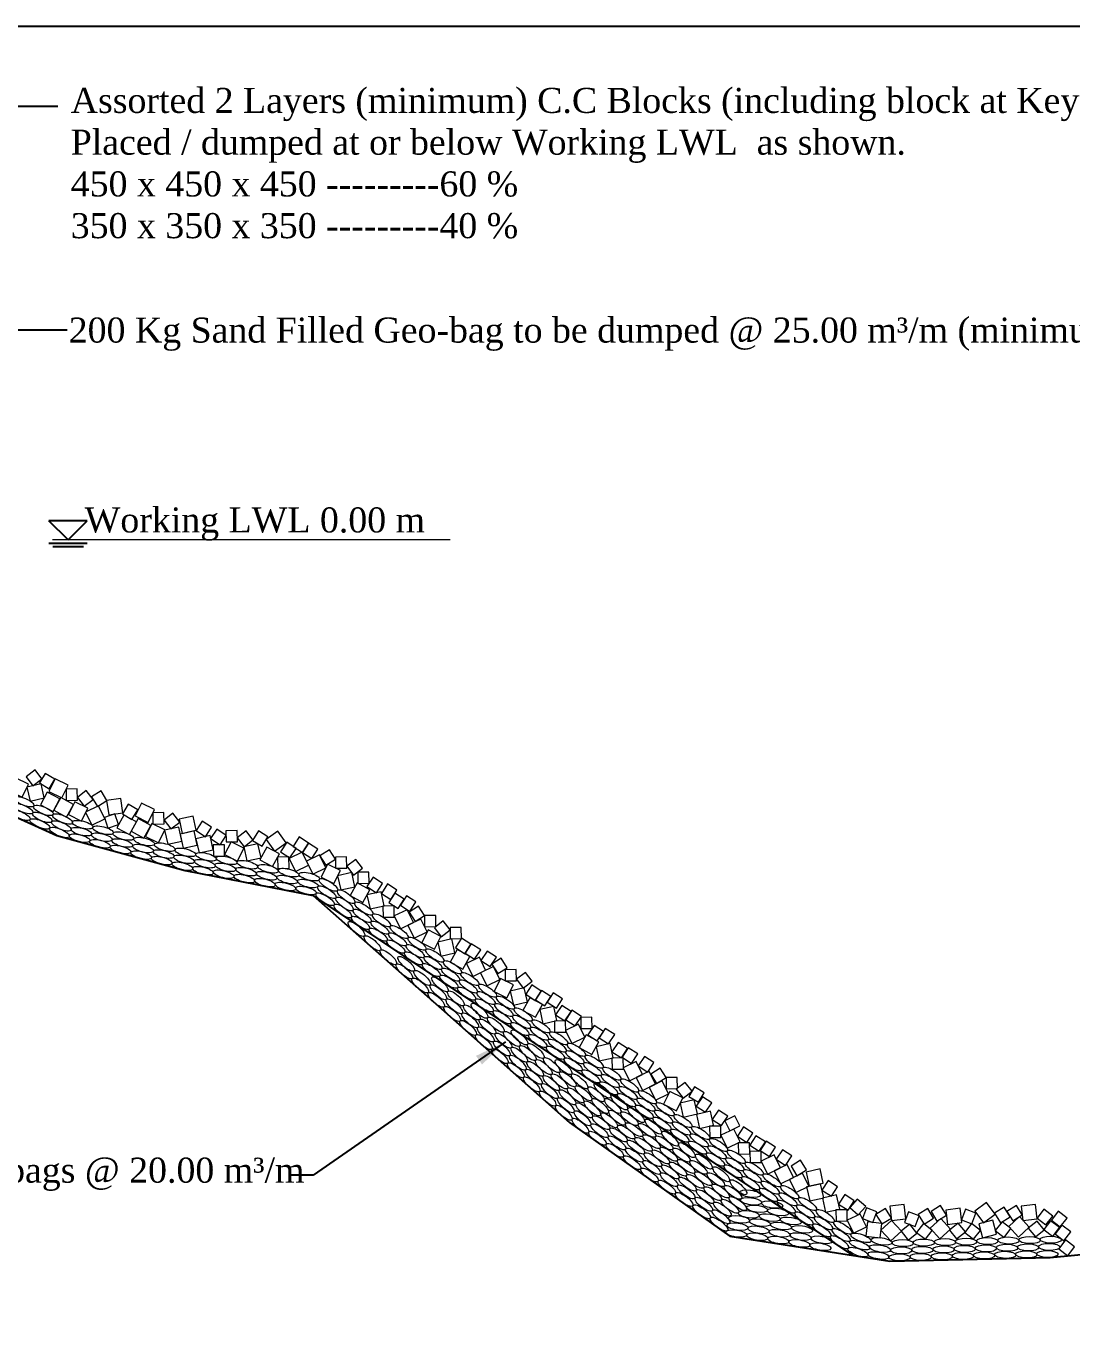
# Model space of a CAD drawing. Header units: metres. Extents: x -1354 to 3686, y -9962 to -7697.
# Drawn here: x -244.85 to -212.21, y -9553.68 to -9512.88 of the extents above; entities that cross this region are included whole.
import ezdxf

# ---------------------------------------------------------------- set-up
doc = ezdxf.new("R2010")
doc.units = ezdxf.units.M
doc.layers.add('LINE', color=7, linetype='Continuous')
doc.styles.get("Standard").update_dxf_attribs({"font": 'times.ttf'})
doc.dimstyles.get("Standard").update_dxf_attribs({"dimtxt": 0.5, "dimasz": 0.4075, "dimexe": 0.364, "dimexo": 0.219, "dimgap": 0.09, "dimtad": 0, "dimdec": 0, "dimlfac": 1000, "dimzin": 0, "dimdsep": 46, "dimtxsty": 'Standard', "dimcen": 0.09, "dimadec": 0, "dimazin": 0, "dimtfac": 1, "dimtdec": 0, "dimtofl": 0, "dimtmove": 0, "dimatfit": 3, "dimfxl": 1, "dimtolj": 1, "dimtzin": 0, "dimarcsym": 0})

msp = doc.modelspace()

# ---------------------------------------------------------------- linework, layer by layer
at = {"color": 0, "linetype": 'Continuous', "lineweight": -3, "ltscale": 0.5}
msp.add_line((-219.045103, -9551.25609), (-235.88975, -9540.026325), dxfattribs=at)
at = {"color": 3, "linetype": 'Continuous', "lineweight": -3, "ltscale": 0.5}
msp.add_lwpolyline([(-265.88975, -9527.451325), (-263.88975, -9528.544325), (-262.88975, -9529.064325), (-261.88975, -9529.484325), (-260.88975, -9529.364325), (-259.88975, -9531.584325), (-256.88975, -9532.426325), (-254.88975, -9533.416325), (-249.88975, -9535.436325), (-243.88975, -9538.156325), (-239.88975, -9539.246325), (-235.88975, -9540.026325), (-231.88975, -9543.566325), (-227.88975, -9547.116325), (-222.88975, -9550.656325), (-217.88975, -9551.436325), (-212.88975, -9551.326325), (-207.88975, -9550.846325), (-202.88975, -9550.206325), (-196.88975, -9549.216325), (-190.88975, -9548.196325)], dxfattribs=at)
at = {"color": 0, "linetype": 'ByBlock', "lineweight": 15, "ltscale": 0.5}
for centre, major_axis in [((-244.954903, -9537.313534), (0.306829, -0.128766)), ((-244.918026, -9537.096231), (0.306829, -0.128766)), ((-244.310643, -9537.368761), (0.306829, -0.128766)), ((-245.033796, -9537.518519), (0.306829, -0.128766)), ((-244.34752, -9537.586064), (0.306829, -0.128766)), ((-243.718384, -9537.636094), (0.306829, -0.128766)), ((-244.426413, -9537.79105), (0.306829, -0.128766)), ((-243.812326, -9538.057951), (0.306829, -0.128766)), ((-243.75526, -9537.853396), (0.306829, -0.128766)), ((-243.124846, -9538.032996), (0.322526, -0.081864)), ((-243.087969, -9537.815694), (0.322526, -0.081864)), ((-242.453767, -9537.988298), (0.322526, -0.081864)), ((-243.181911, -9538.237552), (0.322526, -0.081864)), ((-242.547709, -9538.410155), (0.322526, -0.081864)), ((-242.490644, -9538.2056), (0.322526, -0.081864)), ((-241.851972, -9538.384925), (0.322526, -0.081864)), ((-241.815095, -9538.167623), (0.322526, -0.081864)), ((-241.202721, -9538.558986), (0.322526, -0.081864)), ((-241.165844, -9538.341683), (0.322526, -0.081864)), ((-240.523522, -9538.513857), (0.322526, -0.081864)), ((-241.909037, -9538.58948), (0.322526, -0.081864)), ((-241.259787, -9538.763541), (0.322526, -0.081864)), ((-240.617464, -9538.935714), (0.322526, -0.081864)), ((-240.560399, -9538.731159), (0.322526, -0.081864)), ((-239.920162, -9538.895916), (0.322526, -0.081864)), ((-239.883286, -9538.678613), (0.322526, -0.081864)), ((-239.236717, -9538.815756), (0.322526, -0.081864)), ((-238.59432, -9538.927106), (0.322526, -0.081864)), ((-239.976185, -9539.112391), (0.322526, -0.081864)), ((-239.329616, -9539.249533), (0.322526, -0.081864)), ((-239.273594, -9539.033058), (0.322526, -0.081864)), ((-238.687219, -9539.360883), (0.322526, -0.081864)), ((-238.631197, -9539.144408), (0.322526, -0.081864)), ((-237.984628, -9539.281551), (0.322526, -0.081864)), ((-237.944027, -9539.063917), (0.322526, -0.081864)), ((-237.302673, -9539.190531), (0.322526, -0.081864)), ((-236.661095, -9539.309959), (0.322526, -0.081864)), ((-238.040651, -9539.498026), (0.322526, -0.081864)), ((-237.399297, -9539.624639), (0.322526, -0.081864)), ((-237.343274, -9539.408164), (0.322526, -0.081864)), ((-236.757719, -9539.744068), (0.322526, -0.081864)), ((-236.701697, -9539.527593), (0.322526, -0.081864)), ((-236.059151, -9539.652717), (0.322526, -0.081864)), ((-236.012664, -9539.435679), (0.322526, -0.081864)), ((-235.416448, -9539.69587), (0.28351, -0.174204)), ((-236.115174, -9539.869192), (0.322526, -0.081864)), ((-235.519405, -9540.143586), (0.28351, -0.174204)), ((-235.464797, -9539.924098), (0.28351, -0.174204)), ((-234.862486, -9540.062638), (0.267417, -0.198022)), ((-234.965443, -9540.510355), (0.267417, -0.198022)), ((-234.910836, -9540.290867), (0.267417, -0.198022)), ((-234.36102, -9540.660204), (0.277438, -0.18372)), ((-234.312671, -9540.431975), (0.277438, -0.18372)), ((-234.543455, -9541.068583), (0.250785, -0.218705)), ((-234.415627, -9540.879692), (0.277438, -0.18372)), ((-233.807052, -9541.027993), (0.277438, -0.18372)), ((-233.758703, -9540.799764), (0.277438, -0.18372)), ((-234.0432, -9541.513916), (0.250785, -0.218705)), ((-233.861659, -9541.24748), (0.277438, -0.18372)), ((-233.255841, -9541.395649), (0.277438, -0.18372)), ((-233.207492, -9541.16742), (0.277438, -0.18372)), ((-233.30948, -9541.618448), (0.277438, -0.18372)), ((-232.707014, -9541.761451), (0.277438, -0.18372)), ((-232.650991, -9541.531004), (0.277438, -0.18372)), ((-232.095087, -9541.898594), (0.277438, -0.18372)), ((-233.546298, -9541.951104), (0.250785, -0.218705)), ((-232.985328, -9542.158573), (0.250785, -0.218705)), ((-232.760652, -9541.98425), (0.277438, -0.18372)), ((-232.151109, -9542.129041), (0.277438, -0.18372)), ((-231.544471, -9542.264031), (0.277438, -0.18372)), ((-233.046341, -9542.394053), (0.250785, -0.218705)), ((-232.488127, -9542.597118), (0.250785, -0.218705)), ((-232.204748, -9542.35184), (0.277438, -0.18372)), ((-231.654133, -9542.717278), (0.277438, -0.18372)), ((-231.600494, -9542.494479), (0.277438, -0.18372)), ((-230.99855, -9542.634767), (0.277438, -0.18372)), ((-232.551078, -9542.834353), (0.250785, -0.218705)), ((-231.984669, -9543.045133), (0.250785, -0.218705)), ((-231.933191, -9542.799356), (0.250785, -0.218705)), ((-231.10091, -9543.08692), (0.277438, -0.18372)), ((-231.047271, -9542.864122), (0.277438, -0.18372)), ((-230.445699, -9542.998615), (0.277438, -0.18372)), ((-232.04762, -9543.282368), (0.250785, -0.218705)), ((-231.486426, -9543.483711), (0.250785, -0.218705)), ((-231.434948, -9543.237934), (0.250785, -0.218705)), ((-230.548656, -9543.453318), (0.277438, -0.18372)), ((-230.494421, -9543.22797), (0.277438, -0.18372)), ((-229.889422, -9543.36998), (0.277438, -0.18372)), ((-231.549377, -9543.720946), (0.250785, -0.218705)), ((-230.992057, -9543.92219), (0.250785, -0.218705)), ((-230.940579, -9543.676413), (0.250785, -0.218705)), ((-230.697492, -9543.624794), (0.250785, -0.218705)), ((-229.992379, -9543.824683), (0.277438, -0.18372)), ((-229.938144, -9543.599335), (0.277438, -0.18372)), ((-229.335008, -9543.739855), (0.277438, -0.18372)), ((-231.055008, -9544.159425), (0.250785, -0.218705)), ((-230.50119, -9544.36312), (0.250785, -0.218705)), ((-230.449711, -9544.117342), (0.250785, -0.218705)), ((-230.190086, -9544.059002), (0.250785, -0.218705)), ((-229.437964, -9544.194558), (0.277438, -0.18372)), ((-229.38373, -9543.969209), (0.277438, -0.18372)), ((-228.827452, -9544.340574), (0.277438, -0.18372)), ((-228.778731, -9544.111219), (0.277438, -0.18372)), ((-230.56414, -9544.600355), (0.250785, -0.218705)), ((-229.952288, -9544.555325), (0.250785, -0.218705)), ((-229.691768, -9544.502282), (0.250785, -0.218705)), ((-229.452853, -9544.456325), (0.250785, -0.218705)), ((-228.881687, -9544.565922), (0.277438, -0.18372)), ((-228.275124, -9544.710548), (0.277438, -0.18372)), ((-228.226402, -9544.481193), (0.277438, -0.18372)), ((-230.066717, -9545.038337), (0.250785, -0.218705)), ((-230.003766, -9544.801102), (0.250785, -0.218705)), ((-229.457472, -9544.994499), (0.250785, -0.218705)), ((-229.193376, -9544.942317), (0.250785, -0.218705)), ((-228.939263, -9544.879739), (0.250785, -0.218705)), ((-228.329358, -9544.935896), (0.277438, -0.18372)), ((-227.720858, -9545.073204), (0.277438, -0.18372)), ((-227.674893, -9544.84183), (0.277438, -0.18372)), ((-229.566909, -9545.480822), (0.250785, -0.218705)), ((-229.503958, -9545.243587), (0.250785, -0.218705)), ((-228.95826, -9545.43609), (0.250785, -0.218705)), ((-228.69476, -9545.381988), (0.250785, -0.218705)), ((-228.44698, -9545.318152), (0.250785, -0.218705)), ((-228.074862, -9545.38328), (0.250785, -0.218705)), ((-227.775093, -9545.298553), (0.277438, -0.18372)), ((-227.166816, -9545.444569), (0.277438, -0.18372)), ((-227.120851, -9545.213195), (0.277438, -0.18372)), ((-229.07105, -9545.92003), (0.250785, -0.218705)), ((-229.004747, -9545.685179), (0.250785, -0.218705)), ((-228.458453, -9545.880761), (0.250785, -0.218705)), ((-228.200019, -9545.828646), (0.250785, -0.218705)), ((-227.94531, -9545.761531), (0.250785, -0.218705)), ((-227.573192, -9545.826659), (0.250785, -0.218705)), ((-227.221051, -9545.669917), (0.277438, -0.18372)), ((-226.614636, -9545.816662), (0.277438, -0.18372)), ((-226.568671, -9545.585288), (0.277438, -0.18372)), ((-226.012394, -9545.956652), (0.277438, -0.18372)), ((-228.571243, -9546.364701), (0.250785, -0.218705)), ((-228.504939, -9546.12985), (0.250785, -0.218705)), ((-227.956112, -9546.32424), (0.250785, -0.218705)), ((-227.699019, -9546.264641), (0.250785, -0.218705)), ((-227.45109, -9546.199182), (0.250785, -0.218705)), ((-227.055877, -9546.22971), (0.250785, -0.218705)), ((-226.860991, -9546.113493), (0.250785, -0.218705)), ((-226.668871, -9546.04201), (0.277438, -0.18372)), ((-226.058359, -9546.188027), (0.277438, -0.18372)), ((-225.455596, -9546.322156), (0.277438, -0.18372)), ((-228.068902, -9546.808179), (0.250785, -0.218705)), ((-228.002599, -9546.573328), (0.250785, -0.218705)), ((-227.436265, -9546.730138), (0.250785, -0.218705)), ((-227.177086, -9546.671335), (0.250785, -0.218705)), ((-226.929901, -9546.595578), (0.250785, -0.218705)), ((-226.542139, -9546.593393), (0.250785, -0.218705)), ((-226.334438, -9546.483765), (0.250785, -0.218705)), ((-226.112594, -9546.413375), (0.277438, -0.18372)), ((-225.555795, -9546.778879), (0.277438, -0.18372)), ((-225.501561, -9546.553531), (0.277438, -0.18372)), ((-224.905278, -9546.697163), (0.277438, -0.18372)), ((-227.549055, -9547.214078), (0.250785, -0.218705)), ((-227.482751, -9546.979227), (0.250785, -0.218705)), ((-226.904746, -9547.117378), (0.267653, -0.197704)), ((-226.65329, -9547.039819), (0.250785, -0.218705)), ((-226.406105, -9546.964062), (0.250785, -0.218705)), ((-226.018293, -9546.990499), (0.267653, -0.197704)), ((-225.807215, -9546.881883), (0.250785, -0.218705)), ((-225.273362, -9547.237553), (0.250785, -0.218705)), ((-225.004063, -9547.152528), (0.277438, -0.18372)), ((-224.951244, -9546.928537), (0.277438, -0.18372)), ((-224.348852, -9547.066872), (0.277438, -0.18372)), ((-227.017536, -9547.601317), (0.267653, -0.197704)), ((-226.951233, -9547.366466), (0.267653, -0.197704)), ((-226.361804, -9547.497649), (0.267653, -0.197704)), ((-226.119089, -9547.410039), (0.267653, -0.197704)), ((-225.871905, -9547.334283), (0.267653, -0.197704)), ((-225.472819, -9547.356069), (0.267653, -0.197704)), ((-224.746214, -9547.616102), (0.250785, -0.218705)), ((-224.447637, -9547.522237), (0.277438, -0.18372)), ((-224.394818, -9547.298246), (0.277438, -0.18372)), ((-223.793842, -9547.439296), (0.277438, -0.18372)), ((-226.474594, -9547.981588), (0.267653, -0.197704)), ((-226.408291, -9547.746737), (0.267653, -0.197704)), ((-225.820352, -9547.881496), (0.267653, -0.197704)), ((-225.577637, -9547.793886), (0.267653, -0.197704)), ((-225.324493, -9547.710581), (0.267653, -0.197704)), ((-224.937178, -9547.747631), (0.267653, -0.197704)), ((-224.226962, -9547.974223), (0.250785, -0.218705)), ((-223.892626, -9547.894661), (0.277438, -0.18372)), ((-223.839807, -9547.670671), (0.277438, -0.18372)), ((-223.237863, -9547.811654), (0.277438, -0.18372)), ((-225.933142, -9548.365435), (0.267653, -0.197704)), ((-225.866839, -9548.130584), (0.267653, -0.197704)), ((-225.284711, -9548.273058), (0.267653, -0.197704)), ((-225.041996, -9548.185448), (0.267653, -0.197704)), ((-224.788852, -9548.102143), (0.267653, -0.197704)), ((-224.397663, -9548.128167), (0.267653, -0.197704)), ((-223.695568, -9548.329893), (0.250785, -0.218705)), ((-223.336647, -9548.267019), (0.277438, -0.18372)), ((-223.283828, -9548.043028), (0.277438, -0.18372)), ((-222.728743, -9548.414956), (0.277438, -0.18372)), ((-222.682778, -9548.183581), (0.277438, -0.18372)), ((-225.391839, -9548.749514), (0.267653, -0.197704)), ((-225.325536, -9548.514663), (0.267653, -0.197704)), ((-224.742067, -9548.653726), (0.267653, -0.197704)), ((-224.502481, -9548.565984), (0.267653, -0.197704)), ((-224.249337, -9548.482679), (0.267653, -0.197704)), ((-223.86597, -9548.510359), (0.267653, -0.197704)), ((-223.152179, -9548.72523), (0.250785, -0.218705)), ((-222.781562, -9548.638947), (0.277438, -0.18372)), ((-222.182672, -9548.781255), (0.277438, -0.18372)), ((-222.122925, -9548.550311), (0.277438, -0.18372)), ((-224.849195, -9549.130183), (0.267653, -0.197704)), ((-224.782892, -9548.895332), (0.267653, -0.197704)), ((-224.207022, -9549.036117), (0.267653, -0.197704)), ((-223.967436, -9548.948374), (0.267653, -0.197704)), ((-223.714292, -9548.865069), (0.267653, -0.197704)), ((-223.322283, -9548.895729), (0.267653, -0.197704)), ((-223.170605, -9549.250439), (0.267653, -0.197704)), ((-222.619071, -9549.130896), (0.250785, -0.218705)), ((-222.235491, -9549.005245), (0.277438, -0.18372)), ((-221.627587, -9549.146858), (0.277438, -0.18372)), ((-221.567839, -9548.915914), (0.277438, -0.18372)), ((-224.31415, -9549.512573), (0.267653, -0.197704)), ((-224.247847, -9549.277722), (0.267653, -0.197704)), ((-223.699094, -9549.663953), (0.267653, -0.197704)), ((-223.658269, -9549.422348), (0.267653, -0.197704)), ((-223.418683, -9549.334606), (0.267653, -0.197704)), ((-222.787238, -9549.291993), (0.267653, -0.197704)), ((-222.633399, -9549.642034), (0.267653, -0.197704)), ((-222.253252, -9549.334506), (0.329816, -0.044115)), ((-221.680406, -9549.370849), (0.277438, -0.18372)), ((-221.070043, -9549.512759), (0.277438, -0.18372)), ((-221.015734, -9549.286053), (0.277438, -0.18372)), ((-220.464672, -9549.656988), (0.277438, -0.18372)), ((-223.765397, -9549.898804), (0.267653, -0.197704)), ((-223.161889, -9550.055548), (0.267653, -0.197704)), ((-223.121064, -9549.813943), (0.267653, -0.197704)), ((-222.881478, -9549.726201), (0.267653, -0.197704)), ((-222.22241, -9549.571972), (0.329816, -0.044115)), ((-222.035047, -9549.805698), (0.329816, -0.044115)), ((-221.565784, -9549.672594), (0.329816, -0.044115)), ((-221.381405, -9549.905577), (0.328516, -0.052938)), ((-221.122863, -9549.73675), (0.277438, -0.18372)), ((-220.518981, -9549.883694), (0.277438, -0.18372)), ((-219.907576, -9550.028154), (0.277438, -0.18372)), ((-223.224318, -9550.285002), (0.267653, -0.197704)), ((-222.644441, -9550.362115), (0.329816, -0.044115)), ((-222.599444, -9550.137131), (0.329816, -0.044115)), ((-222.292885, -9549.978401), (0.329816, -0.044115)), ((-221.945802, -9550.23701), (0.328516, -0.052938)), ((-221.639243, -9550.07828), (0.328516, -0.052938)), ((-221.28791, -9550.342499), (0.328516, -0.052938)), ((-220.98135, -9550.183769), (0.328516, -0.052938)), ((-220.5718, -9550.107684), (0.277438, -0.18372)), ((-219.961885, -9550.254859), (0.277438, -0.18372)), ((-219.358972, -9550.395909), (0.277438, -0.18372)), ((-222.684894, -9550.577862), (0.329816, -0.044115)), ((-222.031251, -9550.677741), (0.328516, -0.052938)), ((-221.990799, -9550.461994), (0.328516, -0.052938)), ((-221.373359, -9550.78323), (0.328516, -0.052938)), ((-221.332906, -9550.567484), (0.328516, -0.052938)), ((-220.676206, -9550.671417), (0.328516, -0.052938)), ((-220.631209, -9550.446433), (0.328516, -0.052938)), ((-220.020251, -9550.775019), (0.328516, -0.052938)), ((-220.014704, -9550.47885), (0.277438, -0.18372)), ((-219.462375, -9550.848427), (0.277438, -0.18372)), ((-219.409556, -9550.624436), (0.277438, -0.18372)), ((-218.793698, -9550.713057), (0.3149, -0.107531)), ((-220.716658, -9550.887163), (0.328516, -0.052938)), ((-220.060703, -9550.990765), (0.328516, -0.052938)), ((-218.885628, -9551.1569), (0.3149, -0.107531)), ((-218.832511, -9550.939399), (0.3149, -0.107531)), ((-218.196463, -9551.046986), (0.328516, -0.052938)), ((-218.150945, -9550.819784), (0.328516, -0.052938)), ((-217.536227, -9551.103391), (0.332664, -0.007705)), ((-217.490708, -9550.876189), (0.332664, -0.007705)), ((-216.875652, -9551.089121), (0.332664, -0.007705)), ((-216.830134, -9550.861918), (0.332664, -0.007705)), ((-216.21478, -9551.073493), (0.332664, -0.007705)), ((-216.169262, -9550.84629), (0.332664, -0.007705)), ((-215.555621, -9551.059586), (0.332664, -0.007705)), ((-215.510103, -9550.832384), (0.332664, -0.007705)), ((-214.893631, -9551.040283), (0.332664, -0.007705)), ((-214.848113, -9550.813081), (0.332664, -0.007705)), ((-214.232461, -9551.022834), (0.332664, -0.007705)), ((-214.186943, -9550.795631), (0.332664, -0.007705)), ((-213.574718, -9551.009656), (0.332664, -0.007705)), ((-213.529199, -9550.782454), (0.332664, -0.007705)), ((-212.915782, -9550.996544), (0.332664, -0.007705)), ((-212.870264, -9550.769342), (0.332664, -0.007705)), ((-218.249581, -9551.264488), (0.328516, -0.052938)), ((-217.589344, -9551.320892), (0.332664, -0.007705)), ((-216.928769, -9551.306622), (0.332664, -0.007705)), ((-216.267897, -9551.290994), (0.332664, -0.007705)), ((-215.608738, -9551.277088), (0.332664, -0.007705)), ((-214.950548, -9551.260599), (0.332664, -0.007705)), ((-214.289378, -9551.24315), (0.332664, -0.007705)), ((-213.631634, -9551.229972), (0.332664, -0.007705)), ((-212.972699, -9551.21686), (0.332664, -0.007705))]:
    msp.add_ellipse(centre, major_axis=major_axis, ratio=0.329715771, dxfattribs=at)
at = {"layer": 'LINE', "color": 0, "linetype": 'ByBlock', "lineweight": -3, "ltscale": 0.5}
for p, q in [((-243.542895, -9528.926325), (-244.142895, -9528.326325)), ((-242.942895, -9528.326325), (-244.142895, -9528.326325)), ((-243.542895, -9528.926325), (-242.942895, -9528.326325)), ((-244.142895, -9529.026325), (-242.942895, -9529.026325)), ((-244.022895, -9529.126325), (-243.062895, -9529.126325))]:
    msp.add_line(p, q, dxfattribs=at)
at = {"layer": 'LINE', "color": 7, "lineweight": 13, "ltscale": 0.5}
msp.add_line((-231.613397, -9528.926325), (-244.029794, -9528.926325), dxfattribs=at)
at = {"layer": 'LINE', "color": 0, "linetype": 'ByBlock', "lineweight": -3, "ltscale": 0.5}
msp.add_lwpolyline([(-304.832829, -9512.884971), (-186.182479, -9512.884971), (-186.182479, -9594.588503), (-304.832829, -9594.588503)], close=True, dxfattribs=at)
at = {"layer": 'LINE', "color": 0, "linetype": 'ByBlock', "lineweight": 18, "ltscale": 0.5}
for points in [[(-244.781407, -9536.552235), (-245.184897, -9536.352997), (-245.384134, -9536.756487), (-244.980644, -9536.955725), (-244.781407, -9536.552235)], [(-244.574033, -9536.106165), (-244.851697, -9536.319244), (-244.638618, -9536.596908), (-244.360954, -9536.383829), (-244.574033, -9536.106165)], [(-244.136649, -9536.692959), (-243.955335, -9536.393585), (-244.254709, -9536.21227), (-244.436024, -9536.511645), (-244.136649, -9536.692959)], [(-244.727241, -9537.077719), (-244.28803, -9536.979772), (-244.385977, -9536.540561), (-244.825188, -9536.638508), (-244.727241, -9537.077719)], [(-243.538971, -9536.576953), (-243.942462, -9536.377715), (-244.141699, -9536.781205), (-243.738209, -9536.980443), (-243.538971, -9536.576953)], [(-243.250704, -9537.049952), (-243.256138, -9536.699994), (-243.606096, -9536.705428), (-243.600662, -9537.055386), (-243.250704, -9537.049952)], [(-242.974261, -9536.748703), (-243.251925, -9536.961781), (-243.038846, -9537.239446), (-242.761182, -9537.026367), (-242.974261, -9536.748703)], [(-242.624485, -9537.243406), (-242.327962, -9537.057465), (-242.513902, -9536.760942), (-242.810425, -9536.946883), (-242.624485, -9537.243406)], [(-243.796953, -9537.011626), (-244.192078, -9536.796274), (-244.40743, -9537.191398), (-244.012305, -9537.40675), (-243.796953, -9537.011626)], [(-243.374151, -9537.181836), (-243.769276, -9536.966484), (-243.984628, -9537.361608), (-243.589503, -9537.57696), (-243.374151, -9537.181836)], [(-242.928938, -9537.296156), (-243.332428, -9537.096918), (-243.531666, -9537.500408), (-243.128175, -9537.699646), (-242.928938, -9537.296156)], [(-241.828778, -9537.442612), (-241.893033, -9536.997223), (-242.338422, -9537.061478), (-242.274167, -9537.506867), (-241.828778, -9537.442612)], [(-241.547618, -9537.653189), (-241.366304, -9537.353815), (-241.665678, -9537.172501), (-241.846992, -9537.471875), (-241.547618, -9537.653189)], [(-240.847431, -9537.338389), (-241.250921, -9537.139151), (-241.450159, -9537.542641), (-241.046669, -9537.741879), (-240.847431, -9537.338389)], [(-242.999057, -9537.425083), (-242.802698, -9537.829982), (-242.397799, -9537.633623), (-242.594159, -9537.228724), (-242.999057, -9537.425083)], [(-242.41095, -9537.59312), (-242.297357, -9537.924174), (-241.966303, -9537.81058), (-242.079897, -9537.479527), (-242.41095, -9537.59312)], [(-241.407651, -9537.727668), (-241.802776, -9537.512316), (-242.018128, -9537.907441), (-241.623004, -9538.122793), (-241.407651, -9537.727668)], [(-240.543668, -9537.787648), (-240.549102, -9537.437691), (-240.89906, -9537.443125), (-240.893626, -9537.793082), (-240.543668, -9537.787648)], [(-240.26864, -9537.457957), (-240.546305, -9537.671036), (-240.333226, -9537.9487), (-240.055562, -9537.735622), (-240.26864, -9537.457957)], [(-239.979184, -9538.086332), (-239.539973, -9537.988385), (-239.63792, -9537.549174), (-240.077131, -9537.647121), (-239.979184, -9538.086332)], [(-240.958477, -9537.839372), (-241.353602, -9537.62402), (-241.568954, -9538.019145), (-241.173829, -9538.234497), (-240.958477, -9537.839372)], [(-240.523693, -9537.978657), (-240.927183, -9537.77942), (-241.126421, -9538.18291), (-240.722931, -9538.382148), (-240.523693, -9537.978657)], [(-240.431236, -9538.426895), (-239.992025, -9538.328949), (-240.089972, -9537.889737), (-240.529183, -9537.987684), (-240.431236, -9538.426895)], [(-239.063213, -9537.895571), (-239.356296, -9537.704253), (-239.547614, -9537.997335), (-239.254532, -9538.188654), (-239.063213, -9537.895571)], [(-238.607881, -9538.148136), (-238.900963, -9537.956818), (-239.092282, -9538.2499), (-238.7992, -9538.441219), (-238.607881, -9538.148136)], [(-238.259334, -9538.347245), (-238.264768, -9537.997287), (-238.614726, -9538.002721), (-238.609292, -9538.352679), (-238.259334, -9538.347245)], [(-239.949233, -9538.547185), (-239.510022, -9538.449238), (-239.607969, -9538.010027), (-240.04718, -9538.107974), (-239.949233, -9538.547185)], [(-239.453799, -9538.693502), (-239.014588, -9538.595555), (-239.112535, -9538.156344), (-239.551746, -9538.25429), (-239.453799, -9538.693502)], [(-238.05289, -9538.545273), (-238.45638, -9538.346035), (-238.655618, -9538.749526), (-238.252128, -9538.948763), (-238.05289, -9538.545273)], [(-237.984008, -9538.01017), (-238.261672, -9538.223249), (-238.048594, -9538.500913), (-237.770929, -9538.287834), (-237.984008, -9538.01017)], [(-237.958049, -9538.944905), (-237.518838, -9538.846958), (-237.616785, -9538.407747), (-238.055996, -9538.505694), (-237.958049, -9538.944905)], [(-237.48345, -9538.488131), (-237.302136, -9538.188756), (-237.601511, -9538.007442), (-237.782825, -9538.306816), (-237.48345, -9538.488131)], [(-237.359382, -9538.276948), (-237.095212, -9538.641249), (-236.730912, -9538.377079), (-236.995081, -9538.012779), (-237.359382, -9538.276948)], [(-236.425162, -9538.555393), (-236.718245, -9538.364074), (-236.909563, -9538.657156), (-236.616481, -9538.848475), (-236.425162, -9538.555393)], [(-236.035016, -9538.389212), (-236.328098, -9538.197894), (-236.519417, -9538.490976), (-236.226334, -9538.682294), (-236.035016, -9538.389212)], [(-235.745442, -9538.580391), (-236.038524, -9538.389072), (-236.229843, -9538.682155), (-235.93676, -9538.873473), (-235.745442, -9538.580391)], [(-238.658131, -9538.791174), (-238.663565, -9538.441216), (-239.013523, -9538.44665), (-239.008089, -9538.796608), (-238.658131, -9538.791174)], [(-236.94328, -9538.72677), (-237.338405, -9538.511418), (-237.553757, -9538.906542), (-237.158632, -9539.121895), (-236.94328, -9538.72677)], [(-236.641883, -9538.869303), (-236.445524, -9539.274201), (-236.040625, -9539.077842), (-236.236984, -9538.672943), (-236.641883, -9538.869303)], [(-236.10076, -9538.950837), (-235.904401, -9539.355736), (-235.499502, -9539.159377), (-235.695861, -9538.754478), (-236.10076, -9538.950837)], [(-235.495914, -9539.080694), (-235.199391, -9538.894753), (-235.385331, -9538.59823), (-235.681855, -9538.78417), (-235.495914, -9539.080694)], [(-234.842853, -9539.168445), (-234.848287, -9538.818487), (-235.198244, -9538.823921), (-235.19281, -9539.173879), (-234.842853, -9539.168445)], [(-236.645417, -9539.172041), (-236.650851, -9538.822084), (-237.000808, -9538.827518), (-236.995374, -9539.177475), (-236.645417, -9539.172041)], [(-235.043317, -9539.249263), (-235.446808, -9539.050026), (-235.646045, -9539.453516), (-235.242555, -9539.652753), (-235.043317, -9539.249263)], [(-234.563728, -9538.8962), (-234.841392, -9539.109279), (-234.628313, -9539.386943), (-234.350649, -9539.173865), (-234.563728, -9538.8962)], [(-235.029977, -9539.848948), (-234.590766, -9539.751001), (-234.688713, -9539.31179), (-235.127924, -9539.409737), (-235.029977, -9539.848948)], [(-234.128345, -9539.845456), (-234.52347, -9539.630104), (-234.738822, -9540.025229), (-234.343698, -9540.240581), (-234.128345, -9539.845456)], [(-234.144731, -9539.641591), (-234.150165, -9539.291633), (-234.500123, -9539.297067), (-234.494689, -9539.647025), (-234.144731, -9539.641591)], [(-233.729077, -9539.647402), (-234.02216, -9539.456083), (-234.213478, -9539.749166), (-233.920396, -9539.940484), (-233.729077, -9539.647402)], [(-234.114672, -9540.442584), (-233.675461, -9540.344637), (-233.773407, -9539.905426), (-234.212619, -9540.003373), (-234.114672, -9540.442584)], [(-233.278215, -9539.856029), (-233.571297, -9539.664711), (-233.762616, -9539.957793), (-233.469533, -9540.149112), (-233.278215, -9539.856029)], [(-233.046452, -9540.140811), (-233.339534, -9539.949492), (-233.530852, -9540.242575), (-233.23777, -9540.433893), (-233.046452, -9540.140811)], [(-232.685136, -9540.227858), (-232.978218, -9540.036539), (-233.169537, -9540.329621), (-232.876454, -9540.52094), (-232.685136, -9540.227858)], [(-233.35886, -9540.699748), (-233.364294, -9540.349791), (-233.714252, -9540.355225), (-233.708818, -9540.705182), (-233.35886, -9540.699748)], [(-232.712294, -9540.838252), (-232.41577, -9540.652312), (-232.601711, -9540.355788), (-232.898234, -9540.541729), (-232.712294, -9540.838252)], [(-233.360094, -9540.664474), (-233.163735, -9541.069373), (-232.758836, -9540.873014), (-232.955195, -9540.468115), (-233.360094, -9540.664474)], [(-232.936529, -9540.955265), (-232.74017, -9541.360164), (-232.335271, -9541.163805), (-232.53163, -9540.758906), (-232.936529, -9540.955265)], [(-232.061989, -9540.995138), (-232.067423, -9540.64518), (-232.417381, -9540.650614), (-232.411947, -9541.000572), (-232.061989, -9540.995138)], [(-231.831734, -9540.820072), (-232.109399, -9541.03315), (-231.89632, -9541.310815), (-231.618656, -9541.097736), (-231.831734, -9540.820072)], [(-231.902255, -9541.299881), (-232.305746, -9541.100643), (-232.504983, -9541.504133), (-232.101493, -9541.703371), (-231.902255, -9541.299881)], [(-231.264785, -9541.371303), (-231.270219, -9541.021346), (-231.620177, -9541.02678), (-231.614743, -9541.376737), (-231.264785, -9541.371303)], [(-231.904411, -9541.916418), (-231.4652, -9541.818471), (-231.563147, -9541.37926), (-232.002358, -9541.477207), (-231.904411, -9541.916418)], [(-230.967211, -9541.54899), (-231.260293, -9541.357671), (-231.451611, -9541.650754), (-231.158529, -9541.842072), (-230.967211, -9541.54899)], [(-230.661992, -9541.724375), (-230.955074, -9541.533056), (-231.146393, -9541.826139), (-230.85331, -9542.017457), (-230.661992, -9541.724375)], [(-231.001215, -9541.927561), (-231.396339, -9541.712209), (-231.611691, -9542.107334), (-231.216567, -9542.322686), (-231.001215, -9541.927561)], [(-231.10906, -9542.148111), (-230.912701, -9542.55301), (-230.507802, -9542.356651), (-230.704161, -9541.951752), (-231.10906, -9542.148111)], [(-230.170603, -9541.95214), (-230.463685, -9541.760822), (-230.655003, -9542.053904), (-230.361921, -9542.245222), (-230.170603, -9541.95214)], [(-230.131159, -9542.464131), (-229.834636, -9542.278191), (-230.020577, -9541.981667), (-230.3171, -9542.167608), (-230.131159, -9542.464131)], [(-230.671267, -9542.442412), (-230.474908, -9542.847311), (-230.070009, -9542.650952), (-230.266368, -9542.246053), (-230.671267, -9542.442412)], [(-229.546413, -9542.686145), (-229.551847, -9542.336187), (-229.901804, -9542.341621), (-229.89637, -9542.691579), (-229.546413, -9542.686145)], [(-229.268554, -9542.426647), (-229.546218, -9542.639726), (-229.333139, -9542.91739), (-229.055475, -9542.704311), (-229.268554, -9542.426647)], [(-229.643102, -9542.814079), (-230.046592, -9542.614841), (-230.24583, -9543.018331), (-229.842339, -9543.217569), (-229.643102, -9542.814079)], [(-228.772051, -9543.007331), (-229.065133, -9542.816012), (-229.256451, -9543.109095), (-228.963369, -9543.300413), (-228.772051, -9543.007331)], [(-229.64265, -9543.447469), (-229.203438, -9543.349522), (-229.301385, -9542.910311), (-229.740596, -9543.008258), (-229.64265, -9543.447469)], [(-228.735579, -9543.430932), (-229.130704, -9543.21558), (-229.346056, -9543.610705), (-228.950932, -9543.826057), (-228.735579, -9543.430932)], [(-228.470706, -9543.180431), (-228.763788, -9542.989113), (-228.955107, -9543.282195), (-228.662024, -9543.473513), (-228.470706, -9543.180431)], [(-228.1079, -9543.253803), (-228.400983, -9543.062485), (-228.592301, -9543.355567), (-228.299219, -9543.546886), (-228.1079, -9543.253803)], [(-228.721906, -9544.02806), (-228.282695, -9543.930113), (-228.380641, -9543.490902), (-228.819853, -9543.588849), (-228.721906, -9544.02806)], [(-227.841197, -9543.647484), (-228.134279, -9543.456166), (-228.325598, -9543.749248), (-228.032516, -9543.940567), (-227.841197, -9543.647484)], [(-227.519738, -9543.800917), (-227.81282, -9543.609599), (-228.004139, -9543.902681), (-227.711057, -9544.094), (-227.519738, -9543.800917)], [(-228.006174, -9544.29039), (-228.011608, -9543.940432), (-228.361566, -9543.945866), (-228.356132, -9544.295824), (-228.006174, -9544.29039)], [(-228.010686, -9544.241706), (-227.814327, -9544.646605), (-227.409428, -9544.450246), (-227.605787, -9544.045347), (-228.010686, -9544.241706)], [(-227.182961, -9544.174583), (-227.188395, -9543.824625), (-227.538353, -9543.830059), (-227.532919, -9544.180017), (-227.182961, -9544.174583)], [(-226.830631, -9544.273301), (-227.123713, -9544.081983), (-227.315032, -9544.375065), (-227.021949, -9544.566383), (-226.830631, -9544.273301)], [(-226.979064, -9544.58903), (-227.374189, -9544.373677), (-227.589541, -9544.768802), (-227.194416, -9544.984154), (-226.979064, -9544.58903)], [(-226.479224, -9544.367401), (-226.772306, -9544.176082), (-226.963624, -9544.469164), (-226.670542, -9544.660483), (-226.479224, -9544.367401)], [(-226.96539, -9545.186157), (-226.526179, -9545.08821), (-226.624126, -9544.648999), (-227.063337, -9544.746946), (-226.96539, -9545.186157)], [(-226.080659, -9544.801906), (-226.373741, -9544.610588), (-226.56506, -9544.90367), (-226.271977, -9545.094989), (-226.080659, -9544.801906)], [(-225.761882, -9544.971431), (-226.054964, -9544.780112), (-226.246282, -9545.073195), (-225.9532, -9545.264513), (-225.761882, -9544.971431)], [(-226.209579, -9545.443322), (-226.215013, -9545.093364), (-226.56497, -9545.098798), (-226.559536, -9545.448756), (-226.209579, -9545.443322)], [(-226.210813, -9545.408047), (-226.014453, -9545.812946), (-225.609555, -9545.616587), (-225.805914, -9545.211688), (-226.210813, -9545.408047)], [(-225.257828, -9545.243034), (-225.55091, -9545.051716), (-225.742229, -9545.344798), (-225.449146, -9545.536117), (-225.257828, -9545.243034)], [(-225.80681, -9545.710079), (-225.61045, -9546.114978), (-225.205552, -9545.918619), (-225.401911, -9545.51372), (-225.80681, -9545.710079)], [(-225.170706, -9545.897068), (-224.874182, -9545.711128), (-225.060123, -9545.414604), (-225.356646, -9545.600545), (-225.170706, -9545.897068)], [(-224.522114, -9546.053821), (-224.527548, -9545.703864), (-224.877506, -9545.709298), (-224.872072, -9546.059255), (-224.522114, -9546.053821)], [(-225.398964, -9546.010969), (-225.202605, -9546.415868), (-224.797706, -9546.219509), (-224.994065, -9545.81461), (-225.398964, -9546.010969)], [(-224.355825, -9546.339195), (-224.759315, -9546.139957), (-224.958553, -9546.543447), (-224.555063, -9546.742685), (-224.355825, -9546.339195)], [(-224.279717, -9545.860578), (-224.557381, -9546.073656), (-224.344302, -9546.351321), (-224.066638, -9546.138242), (-224.279717, -9545.860578)], [(-223.865502, -9546.48131), (-223.684188, -9546.181935), (-223.983562, -9546.000621), (-224.164877, -9546.299995), (-223.865502, -9546.48131)], [(-224.337717, -9546.942124), (-223.898506, -9546.844177), (-223.996453, -9546.404966), (-224.435664, -9546.502913), (-224.337717, -9546.942124)], [(-223.450803, -9546.499303), (-223.743885, -9546.307985), (-223.935203, -9546.601067), (-223.642121, -9546.792386), (-223.450803, -9546.499303)], [(-223.830288, -9547.296836), (-223.391077, -9547.198889), (-223.489024, -9546.759678), (-223.928235, -9546.857625), (-223.830288, -9547.296836)], [(-222.94958, -9546.916261), (-223.242662, -9546.724942), (-223.43398, -9547.018025), (-223.140898, -9547.209343), (-222.94958, -9546.916261)], [(-222.569672, -9547.213479), (-222.727324, -9546.900996), (-223.039807, -9547.058648), (-222.882156, -9547.371131), (-222.569672, -9547.213479)], [(-223.163949, -9547.575622), (-223.169383, -9547.225664), (-223.51934, -9547.231098), (-223.513906, -9547.581056), (-223.163949, -9547.575622)], [(-223.164214, -9547.511376), (-222.967855, -9547.916275), (-222.562956, -9547.719916), (-222.759315, -9547.315017), (-223.164214, -9547.511376)], [(-222.163476, -9547.441025), (-222.456558, -9547.249707), (-222.647877, -9547.542789), (-222.354795, -9547.734107), (-222.163476, -9547.441025)], [(-222.266313, -9548.091923), (-222.271747, -9547.741965), (-222.621704, -9547.747399), (-222.61627, -9548.097357), (-222.266313, -9548.091923)], [(-221.77631, -9547.715145), (-222.069392, -9547.523826), (-222.26071, -9547.816909), (-221.967628, -9548.008227), (-221.77631, -9547.715145)], [(-221.457532, -9547.884669), (-221.750615, -9547.693351), (-221.941933, -9547.986433), (-221.648851, -9548.177752), (-221.457532, -9547.884669)], [(-221.905229, -9548.35656), (-221.910663, -9548.006602), (-222.260621, -9548.012036), (-222.255187, -9548.361994), (-221.905229, -9548.35656)], [(-221.906463, -9548.321286), (-221.710104, -9548.726185), (-221.305205, -9548.529826), (-221.501564, -9548.124927), (-221.906463, -9548.321286)], [(-220.953479, -9548.156273), (-221.246561, -9547.964954), (-221.437879, -9548.258037), (-221.144797, -9548.449355), (-220.953479, -9548.156273)], [(-221.50246, -9548.623318), (-221.306101, -9549.028217), (-220.901202, -9548.831858), (-221.097561, -9548.426959), (-221.50246, -9548.623318)], [(-220.790517, -9548.773919), (-220.493994, -9548.587978), (-220.679935, -9548.291455), (-220.976458, -9548.477395), (-220.790517, -9548.773919)], [(-220.407425, -9549.099331), (-219.968213, -9549.001384), (-220.06616, -9548.562173), (-220.505371, -9548.66012), (-220.407425, -9549.099331)], [(-221.018776, -9548.887819), (-220.822417, -9549.292718), (-220.417518, -9549.096359), (-220.613877, -9548.69146), (-221.018776, -9548.887819)], [(-219.525947, -9549.118655), (-219.819029, -9548.927337), (-220.010347, -9549.220419), (-219.717265, -9549.411738), (-219.525947, -9549.118655)], [(-220.392523, -9549.561972), (-219.953312, -9549.464025), (-220.051258, -9549.024814), (-220.49047, -9549.122761), (-220.392523, -9549.561972)], [(-219.896418, -9549.911586), (-219.457207, -9549.813639), (-219.555154, -9549.374428), (-219.994365, -9549.472375), (-219.896418, -9549.911586)], [(-219.005727, -9549.555446), (-219.298809, -9549.364127), (-219.490127, -9549.65721), (-219.197045, -9549.848528), (-219.005727, -9549.555446)], [(-219.139067, -9549.766017), (-218.878059, -9549.999201), (-218.644875, -9549.738194), (-218.905883, -9549.505009), (-219.139067, -9549.766017)], [(-218.749169, -9550.104991), (-218.422572, -9550.230825), (-218.296738, -9549.904227), (-218.623336, -9549.778394), (-218.749169, -9550.104991)], [(-218.139296, -9550.279805), (-217.842773, -9550.093865), (-218.028714, -9549.797341), (-218.325237, -9549.983282), (-218.139296, -9550.279805)], [(-217.442012, -9549.671002), (-217.888725, -9549.725292), (-217.834435, -9550.172005), (-217.387722, -9550.117715), (-217.442012, -9549.671002)], [(-216.820234, -9550.2806), (-216.52371, -9550.094659), (-216.709651, -9549.798136), (-217.006174, -9549.984076), (-216.820234, -9550.2806)], [(-216.419434, -9550.188686), (-216.122911, -9550.002745), (-216.308851, -9549.706222), (-216.605375, -9549.892162), (-216.419434, -9550.188686)], [(-215.696746, -9549.790265), (-216.143459, -9549.844555), (-216.089169, -9550.291268), (-215.642455, -9550.236978), (-215.696746, -9549.790265)], [(-215.655174, -9550.146935), (-215.328576, -9550.272769), (-215.202743, -9549.946171), (-215.52934, -9549.820338), (-215.655174, -9550.146935)], [(-214.966262, -9550.239164), (-214.606144, -9549.969321), (-214.875986, -9549.609203), (-215.236104, -9549.879045), (-214.966262, -9550.239164)], [(-214.436296, -9550.238682), (-214.139772, -9550.052742), (-214.325713, -9549.756218), (-214.622236, -9549.942159), (-214.436296, -9550.238682)], [(-214.052854, -9550.183653), (-213.756331, -9549.997712), (-213.942271, -9549.701189), (-214.238795, -9549.88713), (-214.052854, -9550.183653)], [(-213.343426, -9549.670174), (-213.790139, -9549.724464), (-213.735849, -9550.171177), (-213.289136, -9550.116887), (-213.343426, -9549.670174)], [(-213.016647, -9550.31054), (-212.803004, -9550.033309), (-213.080235, -9549.819666), (-213.293878, -9550.096897), (-213.016647, -9550.31054)], [(-219.221437, -9550.184511), (-219.226871, -9549.834553), (-219.576828, -9549.839987), (-219.571394, -9550.189945), (-219.221437, -9550.184511)], [(-219.22051, -9550.164567), (-219.024151, -9550.569466), (-218.619252, -9550.373107), (-218.815611, -9549.968208), (-219.22051, -9550.164567)], [(-218.138872, -9550.267827), (-218.585059, -9550.209367), (-218.643518, -9550.655553), (-218.197332, -9550.714013), (-218.138872, -9550.267827)], [(-217.532107, -9550.504002), (-217.835594, -9550.171744), (-218.167852, -9550.475232), (-217.864365, -9550.80749), (-217.532107, -9550.504002)], [(-217.429643, -9550.230241), (-217.103045, -9550.356074), (-216.977212, -9550.029477), (-217.303809, -9549.903643), (-217.429643, -9550.230241)], [(-215.995435, -9550.440166), (-216.298923, -9550.107908), (-216.631181, -9550.411395), (-216.327693, -9550.743653), (-215.995435, -9550.440166)], [(-215.114746, -9550.279457), (-214.994361, -9550.713055), (-214.560763, -9550.59267), (-214.681148, -9550.159072), (-215.114746, -9550.279457)], [(-214.323344, -9550.69836), (-214.109701, -9550.42113), (-214.386931, -9550.207487), (-214.600574, -9550.484717), (-214.323344, -9550.69836)], [(-213.537967, -9550.383084), (-213.841455, -9550.050826), (-214.173713, -9550.354313), (-213.870226, -9550.686571), (-213.537967, -9550.383084)], [(-213.076683, -9550.464922), (-213.296055, -9550.192202), (-213.568775, -9550.411575), (-213.349402, -9550.684294), (-213.076683, -9550.464922)], [(-212.807606, -9550.668759), (-212.593963, -9550.391529), (-212.871193, -9550.177886), (-213.084836, -9550.455116), (-212.807606, -9550.668759)], [(-212.569957, -9550.373118), (-212.356314, -9550.095888), (-212.633544, -9549.882245), (-212.847187, -9550.159475), (-212.569957, -9550.373118)], [(-217.045493, -9550.562465), (-217.264865, -9550.289745), (-217.537585, -9550.509118), (-217.318212, -9550.781837), (-217.045493, -9550.562465)], [(-216.780811, -9550.755442), (-216.567168, -9550.478212), (-216.844399, -9550.264569), (-217.058042, -9550.541799), (-216.780811, -9550.755442)], [(-215.534151, -9550.522004), (-215.753523, -9550.249285), (-216.026242, -9550.468657), (-215.80687, -9550.741376), (-215.534151, -9550.522004)], [(-215.27528, -9550.757826), (-215.061637, -9550.480596), (-215.338867, -9550.266953), (-215.55251, -9550.544183), (-215.27528, -9550.757826)], [(-212.457316, -9550.802326), (-212.243673, -9550.525096), (-212.520903, -9550.311453), (-212.734546, -9550.588683), (-212.457316, -9550.802326)], [(-212.339907, -9551.26971), (-212.126264, -9550.99248), (-212.403494, -9550.778837), (-212.617137, -9551.056068), (-212.339907, -9551.26971)]]:
    msp.add_lwpolyline(points, dxfattribs=at)

# ---------------------------------------------------------------- texts
at = {"color": 0, "linetype": 'Continuous', "lineweight": -3, "ltscale": 0.5, "insert": (-262.235428, -9548.208787), "char_height": 0.78176775, "width": 44.3343089, "attachment_point": 1}
msp.add_mtext('Additional 200 Kg sand filled Geo-bags @ 20.00 m³/m\\Pfor slope preparation as shown.', dxfattribs=at)
at = {"layer": 'LINE', "color": 7, "lineweight": 13, "ltscale": 0.5, "attachment_point": 1}
for s, insert, char_height, width in [('Assorted 2 Layers (minimum) C.C Blocks (including block at Key) @ 26.00 {\\C0;m³/m}  to be Placed / dumped at or below Working LWL  as shown. \\P450 x 450 x 450 ---------60 %\\P350 x 350 x 350 ---------40 %', (-243.459753, -9514.812862), 0.781767752, 43.00306746), ('Working LWL 0.00 m', (-243.025165, -9527.909387), 0.78176775, 30.04400339)]:
    msp.add_mtext(s, dxfattribs=dict(at, insert=insert, char_height=char_height, width=width))
at = {"layer": 'LINE', "color": 0, "linetype": 'ByBlock', "lineweight": -3, "ltscale": 0.5, "insert": (-243.522627, -9521.982805), "char_height": 0.78176775, "width": 44.3343089, "attachment_point": 1}
msp.add_mtext('200 Kg Sand Filled Geo-bag to be dumped @ 25.00 m³/m ({\\C7;minimum} 3 Layers as shown).', dxfattribs=at)

# ---------------------------------------------------------------- leaders
at = {"color": 0, "linetype": 'Continuous', "lineweight": -3, "ltscale": 0.5}
for points in [[(-259.499263, -9529.463518), (-247.379353, -9515.382049), (-243.86038, -9515.383683)], [(-248.142406, -9535.882867), (-245.479815, -9522.36181), (-243.567343, -9522.36181)], [(-229.893062, -9544.59573), (-235.891157, -9548.759642), (-236.608701, -9548.759642)]]:
    msp.add_leader(points, dimstyle='Standard', override={"dimasz": 1, "dimfxl": 0.15, "dimfxlon": 1}, dxfattribs=at)

doc.saveas('drawing.dxf')
